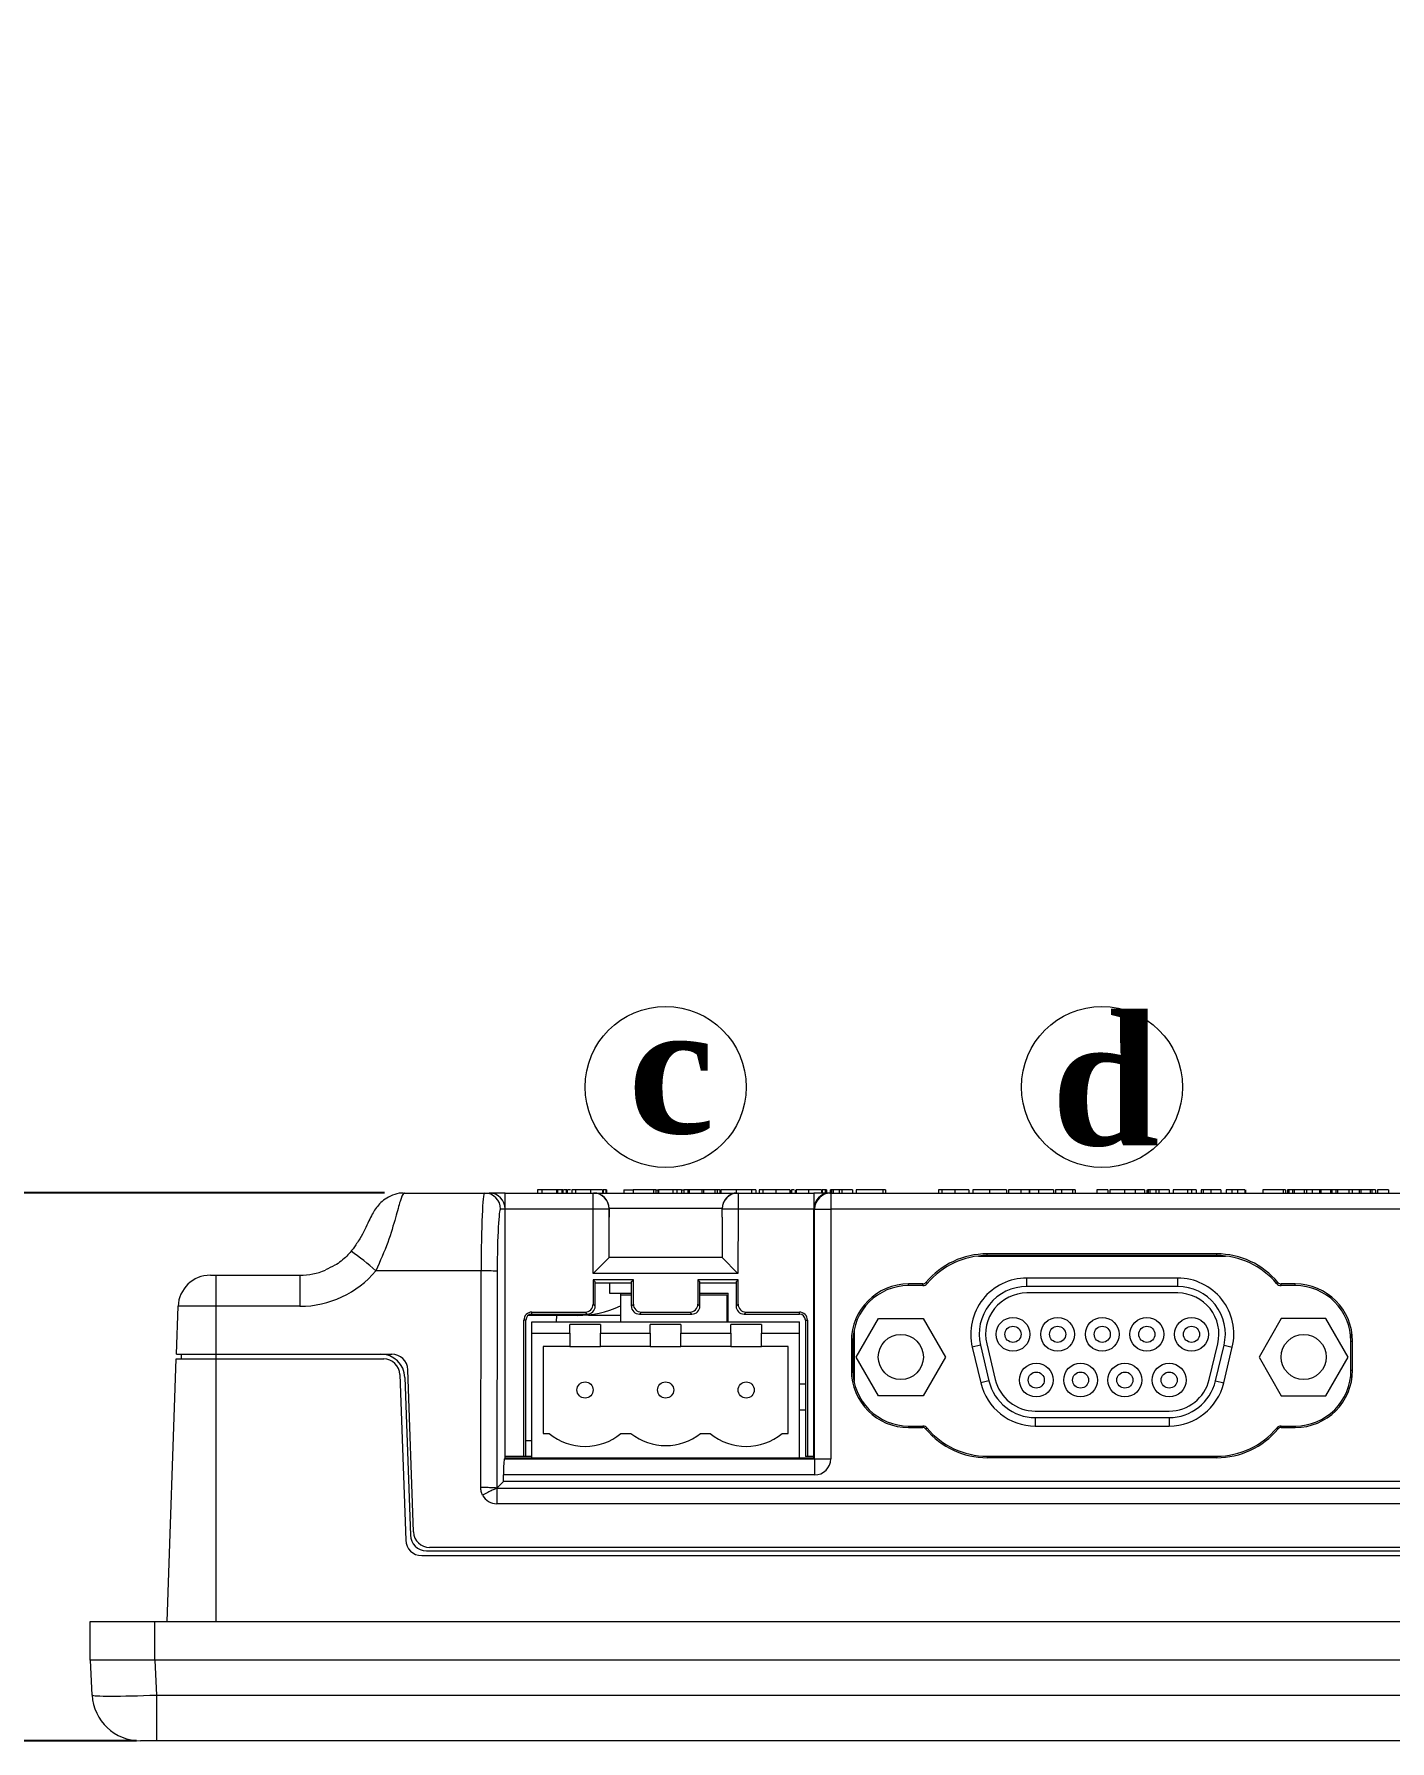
# Model space of a CAD drawing. Header units: millimetres. Extents: x 76 to 1788, y -159 to 878.
# Drawn here: x 1099.1 to 1183.3, y 163.3 to 269.2 of the extents above; entities that cross this region are included whole.
import ezdxf

# ---------------------------------------------------------------- set-up
doc = ezdxf.new("R2010")
doc.units = ezdxf.units.MM
doc.header["$LTSCALE"] = 2
doc.layers.add('DIM', color=7, linetype='Continuous')
doc.styles.get("Standard").update_dxf_attribs({"font": 'TIMES.TTF'})
doc.dimstyles.new('ISO-25', dxfattribs={"dimscale": 2, "dimtxt": 4, "dimasz": 2.5, "dimexe": 1.25, "dimexo": 0.625, "dimtad": 0, "dimdsep": 46, "dimtxsty": 'Standard', "dimcen": 2.5, "dimadec": 0, "dimazin": 0, "dimtfac": 1, "dimtmove": 0, "dimatfit": 3, "dimfxl": 0, "dimarcsym": 0})

# ---------------------------------------------------------------- blocks, each defined once
blk = doc.blocks.new('*D115')
at = {"layer": 'Defpoints', "color": 0}
for p in [(1075.8, 197.31), (1122.13, 197.31), (1106.74, 163.31)]:
    blk.add_point(p, dxfattribs=at)
at = {"layer": 'DIM', "color": 0, "lineweight": -2}
for p, q in [((1075.8, 197.31), (1075.8, 202.31)), ((1120.88, 197.31), (1073.3, 197.31)), ((1075.8, 168.31), (1075.8, 192.31)), ((1105.49, 163.31), (1073.3, 163.31))]:
    blk.add_line(p, q, dxfattribs=at)
at = {"layer": 'DIM', "color": 0}
for points in [[(1076.64, 192.31), (1074.97, 192.31), (1075.8, 197.31)], [(1074.97, 168.31), (1076.64, 168.31), (1075.8, 163.31)]]:
    blk.add_solid(points, dxfattribs=at)
at = {"layer": 'DIM', "color": 0, "lineweight": 0, "insert": (1075.8, 236.11), "char_height": 8, "attachment_point": 5, "rotation": 90}
blk.add_mtext('34mm [1.34"]', dxfattribs=at)

msp = doc.modelspace()

# ---------------------------------------------------------------- linework, layer by layer
at = {"lineweight": 0}
for p, q in [((1122.128, 197.309), (1127.096, 197.309)), ((1127.096, 197.309), (1127.383, 197.309)), ((1128.382, 197.309), (1127.383, 197.309)), ((1128.382, 196.309), (1128.382, 197.309)), ((1128.382, 197.309), (1133.838, 197.309)), ((1130.395, 197.509), (1130.395, 197.309)), ((1130.647, 197.509), (1130.395, 197.509)), ((1131.564, 197.509), (1130.647, 197.509)), ((1130.647, 197.509), (1130.647, 197.309)), ((1131.564, 197.509), (1131.564, 197.309)), ((1131.62, 197.509), (1131.564, 197.509)), ((1131.62, 197.509), (1131.62, 197.309)), ((1131.897, 197.509), (1131.897, 197.309)), ((1131.953, 197.509), (1131.897, 197.509)), ((1131.953, 197.509), (1131.953, 197.309)), ((1132.175, 197.509), (1132.175, 197.309)), ((1132.231, 197.509), (1132.175, 197.509)), ((1132.231, 197.509), (1132.231, 197.309)), ((1132.425, 197.509), (1132.261, 197.509)), ((1132.509, 197.509), (1132.509, 197.309)), ((1132.748, 197.509), (1132.748, 197.309)), ((1133.681, 197.509), (1133.681, 197.309)), ((1133.838, 196.309), (1133.838, 197.309)), ((1133.838, 197.309), (1133.888, 197.309)), ((1133.888, 197.309), (1142.786, 197.309)), ((1134.425, 197.509), (1134.425, 197.309)), ((1134.458, 197.509), (1134.458, 197.309)), ((1134.634, 197.509), (1134.634, 197.309)), ((1134.675, 197.509), (1134.634, 197.509)), ((1134.675, 197.509), (1134.675, 197.309)), ((1135.745, 197.509), (1136.32, 197.509)), ((1135.745, 197.509), (1135.745, 197.309)), ((1136.32, 197.509), (1136.32, 197.309)), ((1137.586, 197.509), (1136.32, 197.509)), ((1137.586, 197.509), (1137.586, 197.309)), ((1137.736, 197.509), (1137.586, 197.509)), ((1137.736, 197.509), (1137.736, 197.309)), ((1137.736, 197.509), (1137.845, 197.509)), ((1137.845, 197.509), (1137.845, 197.309)), ((1137.845, 197.509), (1137.903, 197.509)), ((1137.903, 197.509), (1137.903, 197.309)), ((1138.792, 197.509), (1137.903, 197.509)), ((1138.792, 197.509), (1138.792, 197.309)), ((1139.042, 197.509), (1138.792, 197.509)), ((1139.042, 197.509), (1139.042, 197.309)), ((1139.32, 197.509), (1139.042, 197.509)), ((1139.32, 197.509), (1139.32, 197.309)), ((1139.32, 197.509), (1139.445, 197.509)), ((1139.465, 197.509), (1139.465, 197.309)), ((1139.715, 197.509), (1139.715, 197.309)), ((1139.8, 197.509), (1139.8, 197.309)), ((1140.59, 197.509), (1139.8, 197.509)), ((1140.59, 197.509), (1140.59, 197.309)), ((1140.689, 197.509), (1140.59, 197.509)), ((1140.689, 197.509), (1140.689, 197.309)), ((1141.394, 197.509), (1140.689, 197.509)), ((1141.394, 197.509), (1141.394, 197.309)), ((1141.541, 197.509), (1141.541, 197.309)), ((1141.711, 197.509), (1141.711, 197.309)), ((1141.724, 197.509), (1141.764, 197.509)), ((1141.764, 197.509), (1141.764, 197.309)), ((1142.725, 197.509), (1141.764, 197.509)), ((1142.725, 197.509), (1142.725, 197.309)), ((1142.786, 197.309), (1142.837, 197.309)), ((1142.837, 197.309), (1142.837, 196.309)), ((1142.837, 197.309), (1147.532, 197.309)), ((1143.658, 197.509), (1143.658, 197.309)), ((1143.931, 197.509), (1143.931, 197.309)), ((1144.153, 197.509), (1144.153, 197.309)), ((1144.245, 197.509), (1144.247, 197.509)), ((1144.366, 197.509), (1144.366, 197.309)), ((1145.174, 197.509), (1145.174, 197.309)), ((1146.042, 197.509), (1146.042, 197.309)), ((1146.077, 197.509), (1146.077, 197.309)), ((1146.156, 197.509), (1146.156, 197.309)), ((1146.383, 197.509), (1146.383, 197.309)), ((1146.433, 197.509), (1146.433, 197.309)), ((1147.21, 197.509), (1147.21, 197.309)), ((1147.532, 197.309), (1147.532, 196.309)), ((1148.531, 197.309), (1147.532, 197.309)), ((1148.022, 197.509), (1148.022, 197.309)), ((1148.055, 197.509), (1148.055, 197.309)), ((1148.247, 197.509), (1148.247, 197.309)), ((1148.327, 197.509), (1148.247, 197.509)), ((1148.327, 197.509), (1148.327, 197.309)), ((1148.531, 197.309), (1148.586, 197.309)), ((1148.549, 197.509), (1148.549, 197.309)), ((1148.577, 197.509), (1148.577, 197.309)), ((1148.633, 197.509), (1148.577, 197.509)), ((1148.586, 197.309), (1148.586, 196.309)), ((1148.586, 197.309), (1277.277, 197.309)), ((1148.633, 197.509), (1148.633, 197.309)), ((1148.726, 197.509), (1148.726, 197.309)), ((1149.113, 197.509), (1149.113, 197.309)), ((1149.283, 197.509), (1149.283, 197.309)), ((1149.938, 197.509), (1149.938, 197.309)), ((1150.16, 197.509), (1150.16, 197.309)), ((1151.809, 197.509), (1150.16, 197.509)), ((1151.809, 197.509), (1151.809, 197.309)), ((1151.994, 197.509), (1151.809, 197.509)), ((1151.994, 197.509), (1151.994, 197.309)), ((1155.264, 197.509), (1155.264, 197.309)), ((1155.478, 197.509), (1155.478, 197.309)), ((1156.285, 197.509), (1156.285, 197.309)), ((1157.153, 197.509), (1157.153, 197.309)), ((1157.403, 197.509), (1157.403, 197.309)), ((1158.44, 197.509), (1158.44, 197.309)), ((1159.486, 197.509), (1159.486, 197.309)), ((1159.625, 197.509), (1159.625, 197.309)), ((1160.375, 197.509), (1159.625, 197.509)), ((1160.375, 197.509), (1160.375, 197.309)), ((1160.903, 197.509), (1160.375, 197.509)), ((1160.903, 197.509), (1160.903, 197.309)), ((1160.931, 197.509), (1160.903, 197.509)), ((1160.931, 197.509), (1160.931, 197.309)), ((1161.486, 197.509), (1160.931, 197.509)), ((1161.486, 197.509), (1161.486, 197.309)), ((1162.403, 197.509), (1161.486, 197.509)), ((1162.403, 197.509), (1162.403, 197.309)), ((1162.542, 197.509), (1162.542, 197.309)), ((1162.916, 197.509), (1162.916, 197.309)), ((1163.587, 197.509), (1163.587, 197.309)), ((1163.764, 197.509), (1163.764, 197.309)), ((1165.792, 197.509), (1165.097, 197.509)), ((1165.097, 197.509), (1165.097, 197.309)), ((1165.792, 197.509), (1165.792, 197.309)), ((1165.903, 197.509), (1165.903, 197.309)), ((1166.82, 197.509), (1165.903, 197.509)), ((1167.476, 197.509), (1166.82, 197.509)), ((1166.82, 197.509), (1166.82, 197.309)), ((1167.476, 197.509), (1167.476, 197.309)), ((1168.064, 197.509), (1167.476, 197.509)), ((1168.064, 197.509), (1168.064, 197.309)), ((1168.209, 197.509), (1168.209, 197.309)), ((1168.236, 197.509), (1168.236, 197.309)), ((1168.292, 197.509), (1168.236, 197.509)), ((1168.292, 197.509), (1168.292, 197.309)), ((1168.386, 197.509), (1168.386, 197.309)), ((1168.772, 197.509), (1168.772, 197.309)), ((1168.942, 197.509), (1168.942, 197.309)), ((1169.597, 197.509), (1169.597, 197.309)), ((1169.847, 197.509), (1169.847, 197.309)), ((1170.736, 197.509), (1169.847, 197.509)), ((1170.736, 197.509), (1170.736, 197.309)), ((1170.986, 197.509), (1170.736, 197.509)), ((1170.986, 197.509), (1170.986, 197.309)), ((1171.264, 197.509), (1170.986, 197.509)), ((1171.264, 197.509), (1171.264, 197.309)), ((1171.57, 197.509), (1171.57, 197.309)), ((1171.704, 197.509), (1171.704, 197.309)), ((1172.175, 197.509), (1172.175, 197.309)), ((1172.792, 197.509), (1172.792, 197.309)), ((1173.125, 197.509), (1173.125, 197.309)), ((1173.479, 197.509), (1173.479, 197.309)), ((1173.837, 197.509), (1173.837, 197.309)), ((1174.292, 197.509), (1174.292, 197.309)), ((1174.32, 197.509), (1174.32, 197.309)), ((1175.403, 197.509), (1175.403, 197.309)), ((1176.669, 197.509), (1175.403, 197.509)), ((1176.669, 197.509), (1176.669, 197.309)), ((1176.82, 197.509), (1176.669, 197.509)), ((1176.82, 197.509), (1176.82, 197.309)), ((1177.078, 197.509), (1176.931, 197.509)), ((1176.931, 197.509), (1176.931, 197.309)), ((1177.022, 197.509), (1177.022, 197.309)), ((1177.253, 197.509), (1177.253, 197.309)), ((1177.342, 197.509), (1177.342, 197.309)), ((1177.975, 197.509), (1177.342, 197.509)), ((1177.975, 197.509), (1177.975, 197.309)), ((1178.114, 197.509), (1177.975, 197.509)), ((1178.114, 197.509), (1178.114, 197.309)), ((1178.47, 197.509), (1178.114, 197.509)), ((1178.47, 197.509), (1178.47, 197.309)), ((1178.912, 197.509), (1178.47, 197.509)), ((1178.912, 197.509), (1178.912, 197.309)), ((1179.006, 197.509), (1178.912, 197.509)), ((1179.006, 197.509), (1179.006, 197.309)), ((1179.597, 197.509), (1179.006, 197.509)), ((1179.597, 197.509), (1179.597, 197.309)), ((1179.696, 197.509), (1179.696, 197.309)), ((1179.928, 197.509), (1179.928, 197.309)), ((1180.042, 197.509), (1179.949, 197.509)), ((1180.042, 197.509), (1180.042, 197.309)), ((1180.736, 197.509), (1180.042, 197.509)), ((1180.736, 197.509), (1180.736, 197.309)), ((1180.942, 197.509), (1180.736, 197.509)), ((1180.942, 197.509), (1180.942, 197.309)), ((1181.384, 197.509), (1180.942, 197.509)), ((1181.384, 197.509), (1181.384, 197.309)), ((1181.479, 197.509), (1181.384, 197.509)), ((1181.479, 197.509), (1181.479, 197.309)), ((1182.07, 197.509), (1181.479, 197.509)), ((1182.07, 197.509), (1182.07, 197.309)), ((1182.168, 197.509), (1182.168, 197.309)), ((1182.4, 197.509), (1182.4, 197.309)), ((1182.514, 197.509), (1182.514, 197.309)), ((1183.209, 197.509), (1182.514, 197.509)), ((1183.209, 197.509), (1183.209, 197.309)), ((1128.382, 196.309), (1128.095, 196.309)), ((1128.382, 180.959), (1128.382, 196.309)), ((1133.838, 196.309), (1128.382, 196.309)), ((1134.836, 196.311), (1133.838, 196.309)), ((1133.845, 192.319), (1133.838, 196.309)), ((1134.836, 196.311), (1134.837, 195.811)), ((1134.837, 196.311), (1134.836, 196.311)), ((1141.838, 196.344), (1134.837, 196.344)), ((1134.837, 195.811), (1134.837, 196.311)), ((1141.837, 195.811), (1141.838, 196.311)), ((1141.837, 195.811), (1141.837, 196.311)), ((1141.838, 196.311), (1141.837, 196.311)), ((1142.837, 196.309), (1141.838, 196.311)), ((1142.837, 196.309), (1142.829, 192.319)), ((1147.532, 196.309), (1142.837, 196.309)), ((1147.532, 180.959), (1147.532, 196.309)), ((1147.587, 196.309), (1147.532, 196.309)), ((1147.587, 180.808), (1147.587, 196.309)), ((1147.587, 196.309), (1148.586, 196.309)), ((1148.586, 196.309), (1148.586, 180.808)), ((1277.277, 196.309), (1148.586, 196.309)), ((1133.845, 192.319), (1134.833, 193.309)), ((1141.841, 193.309), (1134.833, 193.309)), ((1142.829, 192.319), (1141.841, 193.309)), ((1157.75, 193.399), (1173.086, 193.399)), ((1172.543, 193.533), (1158.292, 193.533)), ((1158.292, 193.429), (1158.292, 193.533)), ((1172.543, 193.429), (1158.292, 193.429)), ((1162.778, 193.399), (1162.78, 193.429)), ((1163.779, 193.429), (1163.778, 193.399)), ((1172.543, 193.429), (1172.543, 193.533)), ((1110.08, 192.209), (1110.427, 192.209)), ((1110.427, 192.209), (1110.427, 190.279)), ((1110.427, 192.209), (1115.637, 192.209)), ((1115.637, 192.209), (1115.637, 190.279)), ((1126.887, 192.483), (1120.354, 192.483)), ((1126.862, 179.027), (1126.887, 192.483)), ((1127.886, 192.448), (1127.861, 178.993)), ((1136.336, 191.917), (1133.838, 191.917)), ((1133.838, 191.917), (1133.838, 190.417)), ((1133.967, 191.789), (1133.838, 191.917)), ((1142.829, 192.319), (1133.845, 192.319)), ((1133.965, 190.29), (1133.967, 191.789)), ((1133.967, 191.737), (1136.208, 191.737)), ((1134.853, 191.737), (1134.853, 191.099)), ((1136.208, 191.789), (1136.336, 191.917)), ((1136.208, 191.789), (1136.209, 190.29)), ((1136.336, 190.417), (1136.336, 191.917)), ((1142.836, 191.917), (1140.338, 191.917)), ((1140.338, 191.917), (1140.338, 190.417)), ((1140.467, 191.789), (1140.338, 191.917)), ((1140.465, 190.29), (1140.467, 191.789)), ((1140.467, 191.737), (1142.708, 191.737)), ((1142.708, 191.789), (1142.836, 191.917)), ((1142.708, 191.789), (1142.709, 190.29)), ((1142.836, 190.417), (1142.836, 191.917)), ((1154.573, 191.689), (1154.495, 191.755)), ((1160.752, 191.504), (1160.752, 192.029)), ((1170.122, 192.029), (1160.752, 192.029)), ((1170.122, 191.504), (1170.122, 192.029)), ((1176.262, 191.689), (1176.341, 191.755)), ((1134.853, 191.099), (1136.208, 191.099)), ((1135.528, 191.099), (1135.528, 190.999)), ((1135.528, 190.999), (1135.528, 189.319)), ((1135.528, 190.999), (1136.208, 190.999)), ((1140.466, 191.099), (1142.228, 191.099)), ((1140.466, 190.999), (1142.128, 190.999)), ((1142.128, 190.999), (1142.128, 189.319)), ((1142.228, 189.319), (1142.228, 191.099)), ((1154.298, 191.662), (1153.418, 191.662)), ((1153.418, 191.56), (1153.418, 191.662)), ((1154.298, 191.56), (1153.418, 191.56)), ((1154.298, 191.56), (1154.298, 191.662)), ((1170.122, 191.504), (1160.752, 191.504)), ((1170.122, 191.104), (1160.752, 191.104)), ((1177.418, 191.662), (1176.538, 191.662)), ((1176.538, 191.56), (1176.538, 191.662)), ((1177.418, 191.56), (1176.538, 191.56)), ((1177.418, 191.56), (1177.418, 191.662)), ((1107.978, 187.309), (1108.082, 190.279)), ((1110.427, 190.279), (1108.082, 190.279)), ((1110.427, 190.279), (1110.427, 187.309)), ((1115.637, 190.279), (1110.427, 190.279)), ((1132.844, 189.709), (1129.803, 189.709)), ((1130.037, 189.917), (1133.339, 189.917)), ((1130.037, 189.791), (1130.037, 189.917)), ((1130.037, 189.791), (1133.465, 189.791)), ((1131.555, 189.709), (1131.549, 189.319)), ((1133.465, 189.791), (1133.339, 189.917)), ((1133.838, 190.417), (1133.965, 190.29)), ((1136.209, 190.29), (1136.336, 190.417)), ((1136.835, 189.917), (1136.709, 189.791)), ((1136.709, 189.791), (1139.965, 189.791)), ((1136.835, 189.917), (1139.839, 189.917)), ((1139.965, 189.791), (1139.839, 189.917)), ((1140.338, 190.417), (1140.465, 190.29)), ((1142.709, 190.29), (1142.836, 190.417)), ((1143.335, 189.917), (1143.209, 189.791)), ((1143.209, 189.791), (1146.637, 189.791)), ((1143.335, 189.917), (1146.637, 189.917)), ((1146.637, 189.791), (1146.637, 189.917)), ((1129.538, 180.959), (1129.538, 189.419)), ((1129.664, 189.419), (1129.538, 189.419)), ((1129.657, 180.959), (1129.664, 189.419)), ((1130.037, 188.609), (1130.037, 189.319)), ((1130.037, 189.319), (1146.637, 189.319)), ((1130.037, 188.609), (1132.387, 188.609)), ((1130.037, 180.851), (1130.037, 188.609)), ((1132.387, 188.609), (1132.387, 189.155)), ((1134.287, 189.155), (1132.387, 189.155)), ((1132.387, 188.609), (1132.387, 187.784)), ((1134.287, 189.155), (1134.287, 188.609)), ((1134.287, 188.609), (1137.387, 188.609)), ((1134.287, 187.784), (1134.287, 188.609)), ((1139.287, 189.155), (1137.387, 189.155)), ((1137.387, 188.609), (1137.387, 189.155)), ((1137.387, 188.609), (1137.387, 187.784)), ((1139.287, 189.155), (1139.287, 188.609)), ((1139.287, 187.784), (1139.287, 188.609)), ((1139.287, 188.609), (1142.387, 188.609)), ((1144.287, 189.155), (1142.387, 189.155)), ((1142.387, 188.609), (1142.387, 189.155)), ((1142.387, 188.609), (1142.387, 187.784)), ((1144.287, 189.155), (1144.287, 188.609)), ((1144.287, 188.609), (1146.637, 188.609)), ((1144.287, 187.784), (1144.287, 188.609)), ((1146.637, 188.609), (1146.637, 189.319)), ((1146.637, 180.851), (1146.637, 188.609)), ((1147.01, 189.419), (1147.017, 180.959)), ((1147.01, 189.419), (1147.136, 189.419)), ((1147.136, 189.419), (1147.136, 180.959)), ((1150.032, 188.794), (1150.032, 185.609)), ((1150.167, 187.129), (1151.552, 189.528)), ((1151.552, 189.528), (1154.322, 189.528)), ((1154.322, 189.528), (1155.707, 187.129)), ((1176.552, 189.528), (1175.167, 187.129)), ((1179.322, 189.528), (1176.552, 189.528)), ((1180.707, 187.129), (1179.322, 189.528)), ((1180.842, 188.564), (1180.842, 185.835)), ((1130.737, 187.784), (1130.737, 182.384)), ((1132.387, 187.784), (1130.737, 187.784)), ((1132.387, 187.784), (1134.287, 187.784)), ((1137.387, 187.784), (1134.287, 187.784)), ((1137.387, 187.784), (1139.287, 187.784)), ((1142.387, 187.784), (1139.287, 187.784)), ((1142.387, 187.784), (1144.287, 187.784)), ((1145.937, 187.784), (1144.287, 187.784)), ((1145.937, 182.384), (1145.937, 187.784)), ((1149.864, 188.109), (1149.864, 186.309)), ((1149.963, 188.109), (1149.864, 188.109)), ((1149.963, 188.109), (1149.961, 186.309)), ((1157.878, 187.863), (1157.367, 187.741)), ((1157.367, 187.741), (1157.897, 185.521)), ((1157.878, 187.863), (1158.408, 185.643)), ((1158.267, 187.955), (1158.797, 185.735)), ((1172.077, 185.735), (1172.607, 187.955)), ((1172.466, 185.643), (1172.996, 187.863)), ((1172.977, 185.521), (1173.507, 187.741)), ((1172.996, 187.863), (1173.507, 187.741)), ((1180.874, 186.309), (1180.873, 188.109)), ((1180.873, 188.109), (1180.971, 188.109)), ((1180.971, 186.309), (1180.971, 188.109)), ((1107.398, 170.709), (1107.967, 187.009)), ((1107.967, 187.009), (1110.427, 187.009)), ((1107.978, 187.309), (1110.427, 187.309)), ((1108.278, 187.309), (1108.267, 187.009)), ((1110.427, 187.309), (1121.336, 187.309)), ((1110.427, 187.309), (1110.427, 187.009)), ((1110.427, 187.009), (1120.846, 187.009)), ((1110.427, 187.009), (1110.427, 170.709)), ((1151.552, 184.73), (1150.167, 187.129)), ((1155.707, 187.129), (1154.322, 184.73)), ((1175.167, 187.129), (1176.552, 184.73)), ((1179.322, 184.73), (1180.707, 187.129)), ((1180.873, 187.309), (1180.842, 187.309)), ((1121.845, 186.044), (1122.204, 175.774)), ((1122.152, 185.861), (1122.493, 176.074)), ((1122.687, 176.274), (1122.336, 186.344)), ((1147.013, 185.449), (1146.637, 185.449)), ((1149.961, 186.309), (1149.864, 186.309)), ((1158.408, 185.643), (1157.897, 185.521)), ((1172.466, 185.643), (1172.977, 185.521)), ((1180.874, 186.309), (1180.971, 186.309)), ((1154.322, 184.73), (1151.552, 184.73)), ((1176.552, 184.73), (1179.322, 184.73)), ((1146.637, 183.849), (1147.015, 183.849)), ((1161.282, 183.774), (1169.592, 183.774)), ((1161.282, 183.374), (1169.592, 183.374)), ((1161.282, 183.374), (1161.282, 182.849)), ((1169.592, 183.374), (1169.592, 182.849)), ((1130.737, 182.384), (1131.11, 182.384)), ((1135.564, 182.384), (1136.187, 182.384)), ((1140.51, 182.384), (1141.11, 182.384)), ((1145.564, 182.384), (1145.937, 182.384)), ((1153.418, 182.849), (1153.418, 182.755)), ((1153.418, 182.849), (1154.298, 182.849)), ((1153.418, 182.755), (1154.298, 182.755)), ((1154.298, 182.849), (1154.298, 182.755)), ((1154.567, 182.723), (1154.495, 182.663)), ((1161.282, 182.849), (1169.592, 182.849)), ((1176.269, 182.723), (1176.341, 182.663)), ((1176.538, 182.849), (1177.418, 182.849)), ((1176.538, 182.849), (1176.538, 182.755)), ((1176.538, 182.755), (1177.418, 182.755)), ((1177.418, 182.849), (1177.418, 182.755)), ((1129.658, 181.941), (1130.037, 181.941)), ((1128.369, 180.851), (1128.327, 180.808)), ((1128.327, 180.808), (1147.587, 180.808)), ((1128.369, 180.959), (1128.382, 180.959)), ((1128.369, 180.851), (1128.369, 180.959)), ((1147.545, 180.851), (1128.369, 180.851)), ((1129.538, 180.959), (1128.382, 180.959)), ((1129.657, 180.959), (1129.538, 180.959)), ((1130.037, 180.959), (1129.657, 180.959)), ((1147.136, 180.959), (1147.017, 180.959)), ((1147.532, 180.959), (1147.136, 180.959)), ((1147.545, 180.959), (1147.532, 180.959)), ((1147.545, 180.851), (1147.545, 180.959)), ((1147.587, 180.808), (1147.545, 180.851)), ((1147.587, 180.808), (1148.586, 180.808)), ((1147.587, 180.808), (1147.587, 179.81)), ((1158.292, 180.977), (1158.292, 180.885)), ((1158.292, 180.977), (1172.543, 180.977)), ((1158.292, 180.885), (1172.543, 180.885)), ((1172.543, 180.977), (1172.543, 180.885)), ((1128.277, 179.409), (1127.861, 178.993)), ((1128.277, 179.409), (1128.277, 179.81)), ((1147.587, 179.81), (1128.277, 179.81)), ((1184.925, 179.409), (1128.277, 179.409)), ((1127.861, 178.993), (1127.859, 178.991)), ((1127.859, 178.991), (1127.859, 178.027)), ((1127.859, 178.991), (1184.507, 178.991)), ((1184.507, 178.027), (1127.859, 178.027)), ((1123.203, 174.809), (1282.351, 174.809)), ((1123.493, 175.109), (1282.061, 175.109)), ((1281.867, 175.309), (1123.687, 175.309)), ((1102.626, 168.309), (1102.626, 170.709)), ((1102.626, 170.709), (1106.626, 170.709)), ((1106.626, 168.309), (1106.626, 170.709)), ((1106.626, 170.709), (1298.926, 170.709)), ((1106.626, 168.309), (1102.626, 168.309)), ((1102.746, 166.152), (1102.633, 168.309)), ((1298.926, 168.309), (1106.626, 168.309)), ((1106.628, 168.309), (1106.741, 166.152)), ((1106.741, 166.152), (1298.813, 166.152)), ((1106.741, 166.152), (1106.741, 163.309)), ((1106.741, 163.309), (1105.742, 163.309)), ((1298.813, 163.309), (1106.741, 163.309))]:
    msp.add_line(p, q, dxfattribs=at)
for centre, radius in [((1138.337, 203.887), 5), ((1165.418, 203.887), 5), ((1159.897, 188.539), 1.049), ((1159.897, 188.539), 0.5), ((1162.667, 188.539), 1.049), ((1162.667, 188.539), 0.5), ((1165.437, 188.539), 1.049), ((1165.437, 188.539), 0.5), ((1168.207, 188.539), 1.049), ((1168.207, 188.539), 0.5), ((1170.977, 188.539), 1.049), ((1170.977, 188.539), 0.5), ((1152.937, 187.129), 1.4), ((1177.937, 187.129), 1.4), ((1161.342, 185.699), 1.049), ((1164.092, 185.699), 1.049), ((1166.842, 185.699), 1.049), ((1169.592, 185.699), 1.049), ((1133.337, 185.084), 0.5), ((1138.337, 185.084), 0.5), ((1143.337, 185.084), 0.5), ((1161.342, 185.699), 0.5), ((1164.092, 185.699), 0.5), ((1166.842, 185.699), 0.5), ((1169.592, 185.699), 0.5)]:
    msp.add_circle(centre, radius, dxfattribs=at)
for centre, radius, start, end in [((1127.096, 196.309), 0.999, 359.96074, 89.96069), ((1127.383, 196.309), 0.999, 359.96074, 89.96069), ((1133.837, 196.309), 0.999, 0.06534, 89.96083), ((1142.837, 196.309), 0.999, 90.03917, 179.93466), ((1148.532, 196.309), 0.999, 90.03931, 180.03926), ((1148.587, 196.309), 0.999, 90.03931, 180.03926), ((1109.314, 180.036), 16.637, 48.42969, 55.17001), ((1158.292, 188.589), 4.944, 90, 140.1862), ((1158.292, 188.585), 4.844, 90, 140.14594), ((1172.543, 188.589), 4.944, 39.8138, 90), ((1172.543, 188.585), 4.844, 39.85406, 90), ((1110.08, 190.209), 2, 90, 178), ((1127.104, 184.4), 8.086, 84.45603, 91.54092), ((1154.298, 191.919), 0.256, 270, 320.1862), ((1160.752, 188.549), 3.48, 90, 193.42738), ((1170.122, 188.549), 3.48, 346.57262, 90), ((1176.538, 191.919), 0.256, 219.8138, 270), ((1153.418, 188.109), 3.554, 90, 180), ((1153.418, 188.106), 3.455, 90, 179.94759), ((1154.298, 191.919), 0.359, 270, 320.14594), ((1160.752, 188.549), 2.955, 90, 193.42738), ((1160.752, 188.549), 2.555, 90, 193.42738), ((1170.122, 188.549), 2.955, 346.57262, 90), ((1170.122, 188.549), 2.555, 346.57262, 90), ((1176.538, 191.919), 0.359, 219.85406, 270), ((1177.418, 188.109), 3.554, 0, 90), ((1177.418, 188.106), 3.455, 0.05241, 90), ((1130.037, 189.419), 0.499, 90, 180), ((1130.037, 189.418), 0.373, 90, 179.94759), ((1132.842, 196.065), 6.356, 270.01364, 295.00067), ((1146.637, 189.419), 0.499, 0, 90), ((1146.637, 189.418), 0.373, 0.05241, 90), ((1120.653, 185.809), 1.5, 2, 90), ((1120.846, 186.009), 1, 2, 90), ((1121.336, 186.309), 1, 2, 90), ((1153.418, 186.309), 3.554, 180, 270), ((1153.418, 186.306), 3.457, 179.94759, 270), ((1161.282, 186.329), 3.48, 193.42738, 270), ((1161.282, 186.329), 2.955, 193.42738, 270), ((1161.282, 186.329), 2.555, 193.42738, 270), ((1169.592, 186.329), 2.555, 270, 346.57262), ((1169.592, 186.329), 2.955, 270, 346.57262), ((1169.592, 186.329), 3.48, 270, 346.57262), ((1177.418, 186.309), 3.554, 270, 0), ((1177.418, 186.306), 3.457, 270, 0.05241), ((1133.337, 185.084), 3.5, 230.48235, 309.51765), ((1138.349, 185.137), 3.5, 231.8621, 308.1379), ((1143.337, 185.084), 3.5, 230.48235, 309.51765), ((1154.298, 182.499), 0.35, 39.77354, 90), ((1154.298, 182.499), 0.256, 39.8138, 90), ((1158.292, 185.828), 4.944, 219.8138, 270), ((1158.292, 185.824), 4.847, 219.77354, 270), ((1172.543, 185.824), 4.847, 270, 320.22646), ((1172.543, 185.828), 4.944, 270, 320.1862), ((1176.538, 182.499), 0.35, 90, 140.22646), ((1176.538, 182.499), 0.256, 90, 140.1862), ((1147.587, 180.808), 0.999, 270, 0), ((1127.859, 179.023), 0.996, 208.05505, 270.00716), ((1123.493, 176.109), 1, 182, 270), ((1123.687, 176.309), 1, 182, 270), ((1123.203, 175.809), 1, 182, 270), ((1105.742, 166.309), 3, 183, 270)]:
    msp.add_arc(centre, radius, start, end, dxfattribs=at)
for centre, major_axis, ratio, start_param, end_param in [((1127.096, 192.309), (0, 5), 0.0419262, 0, 1.5358897), ((1133.888, 196.309), (0, 1), 0.9489948, 4.7472956, 6.2831853), ((1142.786, 196.309), (0, 1), 0.9489948, 0, 1.5358897), ((1128.095, 192.309), (0, 4), 0.0524078, 0, 1.5358897), ((1133.836, 196.309), (0.896, 0.448), 0.9977186, 5.8207186, 5.8537987), ((1142.838, 196.309), (0.896, -0.448), 0.9977186, 3.5709793, 3.6040594), ((1133.836, 197.309), (-0.052, 28.636), 0.0349207, 4.5721837, 4.6599971), ((1142.838, 197.309), (0.052, 28.636), 0.0349207, 1.6231882, 1.7110016), ((1115.67, 196.209), (4.05, 0.651), 0.974569, 4.5488826, 4.9465725), ((1115.67, 196.279), (5.947, 1.255), 0.9865998, 4.5017495, 5.3877043), ((1133.338, 190.418), (-0.355, 0.355), 0.9972647, 2.357564, 3.9256213), ((1133.465, 190.291), (0.426, -0.263), 0.9979617, 5.2669373, 6.8349945), ((1136.71, 190.291), (0.426, 0.263), 0.9979617, 2.5897834, 4.1578407), ((1136.836, 190.418), (0.355, 0.355), 0.9972647, 2.357564, 3.9256213), ((1139.838, 190.418), (-0.355, 0.355), 0.9972647, 2.357564, 3.9256213), ((1139.965, 190.291), (0.426, -0.263), 0.9979617, 5.2669373, 6.8349945), ((1143.21, 190.291), (0.426, 0.263), 0.9979617, 2.5897834, 4.1578407), ((1143.336, 190.418), (-0.355, -0.355), 0.9972647, 5.4991567, 7.0672139), ((1128.329, 179.81), (0, 1), 0.0524078, 0.0523599, 1.5707963), ((1106.743, 166.309), (3.997, 0.157), 0.0391916, 3.1421069, 4.7101642)]:
    msp.add_ellipse(centre, major_axis=major_axis, ratio=ratio, start_param=start_param, end_param=end_param, dxfattribs=at)
for points, knots in [([(1122.111, 197.288), (1122.059, 197.294), (1121.811, 197.323), (1121.391, 197.191), (1120.923, 196.952), (1120.57, 196.64), (1120.313, 196.315), (1120.104, 195.964), (1119.906, 195.554), (1119.675, 195.06), (1119.429, 194.565), (1119.228, 194.27), (1119.159, 194.17)], [0, 0, 0, 0, 0.0287964, 0.1387859, 0.2373987, 0.3281926, 0.4152427, 0.512863, 0.6438446, 0.8010997, 0.9325492, 1, 1, 1, 1]), ([(1122.128, 197.309), (1122.109, 197.301), (1122.033, 197.273), (1121.872, 196.867), (1121.582, 195.814), (1121.139, 194.255), (1120.618, 193.079), (1120.354, 192.483)], [0, 0, 0, 0, 0.0771163, 0.2921718, 0.5125167, 0.7532181, 1, 1, 1, 1]), ([(1131.897, 197.509), (1131.896, 197.509), (1131.894, 197.509), (1131.827, 197.509), (1131.72, 197.509), (1131.653, 197.509), (1131.62, 197.509)], [0, 0, 0, 0, 0.2814516, 0.5587274, 0.7785816, 1, 1, 1, 1]), ([(1132.175, 197.509), (1132.16, 197.509), (1132.131, 197.509), (1132.062, 197.509), (1132.001, 197.509), (1132, 197.509)], [0, 0, 0, 0, 0.49810301, 0.98866298, 1, 1, 1, 1]), ([(1132.748, 197.509), (1132.671, 197.509), (1132.534, 197.509), (1132.516, 197.509), (1132.509, 197.509)], [0, 0, 0, 0, 0.55940678, 1, 1, 1, 1]), ([(1133.681, 197.509), (1133.483, 197.509), (1133.129, 197.509), (1132.864, 197.509), (1132.748, 197.509)], [0, 0, 0, 0, 0.5605079, 1, 1, 1, 1]), ([(1134.425, 197.509), (1134.292, 197.509), (1134.053, 197.509), (1133.795, 197.509), (1133.681, 197.509)], [0, 0, 0, 0, 0.5596618, 1, 1, 1, 1]), ([(1134.634, 197.509), (1134.596, 197.509), (1134.542, 197.509), (1134.484, 197.509), (1134.467, 197.509), (1134.458, 197.509)], [0, 0, 0, 0, 0.5588804, 0.7795274, 1, 1, 1, 1]), ([(1139.715, 197.509), (1139.674, 197.509), (1139.601, 197.509), (1139.507, 197.509), (1139.465, 197.509)], [0, 0, 0, 0, 0.5573615, 1, 1, 1, 1]), ([(1139.8, 197.509), (1139.787, 197.509), (1139.762, 197.509), (1139.729, 197.509), (1139.715, 197.509)], [0, 0, 0, 0, 0.5603809, 1, 1, 1, 1]), ([(1141.541, 197.509), (1141.507, 197.509), (1141.446, 197.509), (1141.41, 197.509), (1141.394, 197.509)], [0, 0, 0, 0, 0.5593465, 1, 1, 1, 1]), ([(1141.711, 197.509), (1141.676, 197.509), (1141.614, 197.509), (1141.563, 197.509), (1141.541, 197.509)], [0, 0, 0, 0, 0.5605131, 1, 1, 1, 1]), ([(1143.658, 197.509), (1143.585, 197.509), (1143.44, 197.509), (1143.116, 197.509), (1142.873, 197.509), (1142.725, 197.509)], [0, 0, 0, 0, 0.2796657, 0.5598017, 1, 1, 1, 1]), ([(1143.931, 197.509), (1143.918, 197.509), (1143.894, 197.509), (1143.73, 197.509), (1143.658, 197.509)], [0, 0, 0, 0, 0.5594758, 1, 1, 1, 1]), ([(1144.366, 197.509), (1144.297, 197.509), (1144.173, 197.509), (1144.159, 197.509), (1144.153, 197.509)], [0, 0, 0, 0, 0.5591811, 1, 1, 1, 1]), ([(1145.174, 197.509), (1144.998, 197.509), (1144.684, 197.509), (1144.463, 197.509), (1144.366, 197.509)], [0, 0, 0, 0, 0.5597549, 1, 1, 1, 1]), ([(1146.042, 197.509), (1145.986, 197.509), (1145.875, 197.509), (1145.585, 197.509), (1145.33, 197.509), (1145.174, 197.509)], [0, 0, 0, 0, 0.2809832, 0.5612595, 1, 1, 1, 1]), ([(1146.318, 197.509), (1146.317, 197.509), (1146.304, 197.509), (1146.248, 197.509), (1146.193, 197.509), (1146.156, 197.509)], [0, 0, 0, 0, 0.03885484, 0.35961345, 1, 1, 1, 1]), ([(1147.21, 197.509), (1147.03, 197.509), (1146.779, 197.509), (1146.527, 197.509), (1146.464, 197.509), (1146.433, 197.509)], [0, 0, 0, 0, 0.55835048, 0.77922036, 1, 1, 1, 1]), ([(1148.022, 197.509), (1148.021, 197.509), (1148.02, 197.509), (1147.819, 197.509), (1147.512, 197.509), (1147.311, 197.509), (1147.21, 197.509)], [0, 0, 0, 0, 0.2817469, 0.5584834, 0.7786417, 1, 1, 1, 1]), ([(1148.247, 197.509), (1148.204, 197.509), (1148.127, 197.509), (1148.077, 197.509), (1148.055, 197.509)], [0, 0, 0, 0, 0.5592043, 1, 1, 1, 1]), ([(1148.726, 197.509), (1148.716, 197.509), (1148.696, 197.509), (1148.668, 197.509), (1148.643, 197.509), (1148.637, 197.509), (1148.633, 197.509)], [0, 0, 0, 0, 0.18695409, 0.37339901, 0.55962972, 1, 1, 1, 1]), ([(1149.113, 197.509), (1149.069, 197.509), (1148.996, 197.509), (1148.897, 197.509), (1148.813, 197.509), (1148.755, 197.509), (1148.726, 197.509)], [0, 0, 0, 0, 0.34003651, 0.56014222, 0.78023651, 1, 1, 1, 1]), ([(1149.283, 197.509), (1149.251, 197.509), (1149.194, 197.509), (1149.138, 197.509), (1149.113, 197.509)], [0, 0, 0, 0, 0.5599368, 1, 1, 1, 1]), ([(1149.938, 197.509), (1149.924, 197.509), (1149.895, 197.509), (1149.703, 197.509), (1149.493, 197.509), (1149.353, 197.509), (1149.283, 197.509)], [0, 0, 0, 0, 0.2784494, 0.5582935, 0.7789523, 1, 1, 1, 1]), ([(1155.478, 197.509), (1155.408, 197.509), (1155.284, 197.509), (1155.27, 197.509), (1155.264, 197.509)], [0, 0, 0, 0, 0.55918107, 1, 1, 1, 1]), ([(1156.285, 197.509), (1156.109, 197.509), (1155.795, 197.509), (1155.575, 197.509), (1155.478, 197.509)], [0, 0, 0, 0, 0.5597549, 1, 1, 1, 1]), ([(1157.153, 197.509), (1157.097, 197.509), (1156.986, 197.509), (1156.696, 197.509), (1156.441, 197.509), (1156.285, 197.509)], [0, 0, 0, 0, 0.2809832, 0.5612595, 1, 1, 1, 1]), ([(1158.44, 197.509), (1158.286, 197.509), (1157.979, 197.509), (1157.63, 197.509), (1157.43, 197.509), (1157.412, 197.509), (1157.403, 197.509)], [0, 0, 0, 0, 0.2797911, 0.5593115, 0.7794394, 1, 1, 1, 1]), ([(1159.486, 197.509), (1159.47, 197.509), (1159.437, 197.509), (1159.149, 197.509), (1158.804, 197.509), (1158.561, 197.509), (1158.44, 197.509)], [0, 0, 0, 0, 0.2796637, 0.5591973, 0.7795031, 1, 1, 1, 1]), ([(1162.916, 197.509), (1162.843, 197.509), (1162.733, 197.509), (1162.613, 197.509), (1162.555, 197.509), (1162.546, 197.509), (1162.542, 197.509)], [0, 0, 0, 0, 0.5014528, 0.7507919, 0.8761445, 1, 1, 1, 1]), ([(1163.587, 197.509), (1163.475, 197.509), (1163.274, 197.509), (1163.026, 197.509), (1162.916, 197.509)], [0, 0, 0, 0, 0.55772131, 1, 1, 1, 1]), ([(1163.764, 197.509), (1163.754, 197.509), (1163.737, 197.509), (1163.633, 197.509), (1163.587, 197.509)], [0, 0, 0, 0, 0.5591868, 1, 1, 1, 1]), ([(1168.386, 197.509), (1168.375, 197.509), (1168.355, 197.509), (1168.327, 197.509), (1168.302, 197.509), (1168.296, 197.509), (1168.292, 197.509)], [0, 0, 0, 0, 0.1869541, 0.373399, 0.5596297, 1, 1, 1, 1]), ([(1168.772, 197.509), (1168.728, 197.509), (1168.655, 197.509), (1168.556, 197.509), (1168.472, 197.509), (1168.415, 197.509), (1168.386, 197.509)], [0, 0, 0, 0, 0.3400365, 0.5601422, 0.7802365, 1, 1, 1, 1]), ([(1168.942, 197.509), (1168.911, 197.509), (1168.853, 197.509), (1168.797, 197.509), (1168.772, 197.509)], [0, 0, 0, 0, 0.5599368, 1, 1, 1, 1]), ([(1169.597, 197.509), (1169.583, 197.509), (1169.554, 197.509), (1169.363, 197.509), (1169.152, 197.509), (1169.013, 197.509), (1168.942, 197.509)], [0, 0, 0, 0, 0.2784494, 0.5582935, 0.7789523, 1, 1, 1, 1]), ([(1171.704, 197.509), (1171.662, 197.509), (1171.588, 197.509), (1171.575, 197.509), (1171.57, 197.509)], [0, 0, 0, 0, 0.5599332, 1, 1, 1, 1]), ([(1172.175, 197.509), (1172.076, 197.509), (1171.9, 197.509), (1171.764, 197.509), (1171.704, 197.509)], [0, 0, 0, 0, 0.5602639, 1, 1, 1, 1]), ([(1172.792, 197.509), (1172.778, 197.509), (1172.751, 197.509), (1172.57, 197.509), (1172.371, 197.509), (1172.24, 197.509), (1172.175, 197.509)], [0, 0, 0, 0, 0.2784097, 0.5581741, 0.7788649, 1, 1, 1, 1]), ([(1173.479, 197.509), (1173.404, 197.509), (1173.291, 197.509), (1173.18, 197.509), (1173.133, 197.509), (1173.128, 197.509), (1173.125, 197.509)], [0, 0, 0, 0, 0.4999155, 0.7494357, 0.8751667, 1, 1, 1, 1]), ([(1173.837, 197.509), (1173.772, 197.509), (1173.657, 197.509), (1173.533, 197.509), (1173.479, 197.509)], [0, 0, 0, 0, 0.5598113, 1, 1, 1, 1]), ([(1174.292, 197.509), (1174.284, 197.509), (1174.267, 197.509), (1174.117, 197.509), (1173.943, 197.509), (1173.837, 197.509)], [0, 0, 0, 0, 0.2802298, 0.56101064, 1, 1, 1, 1]), ([(1177.253, 197.509), (1177.238, 197.509), (1177.21, 197.509), (1177.127, 197.509), (1177.062, 197.509), (1177.022, 197.509)], [0, 0, 0, 0, 0.2798427, 0.5595749, 1, 1, 1, 1]), ([(1177.342, 197.509), (1177.326, 197.509), (1177.299, 197.509), (1177.267, 197.509), (1177.253, 197.509)], [0, 0, 0, 0, 0.560118, 1, 1, 1, 1]), ([(1179.696, 197.509), (1179.675, 197.509), (1179.638, 197.509), (1179.61, 197.509), (1179.597, 197.509)], [0, 0, 0, 0, 0.5597766, 1, 1, 1, 1]), ([(1179.928, 197.509), (1179.902, 197.509), (1179.849, 197.509), (1179.759, 197.509), (1179.719, 197.509), (1179.696, 197.509)], [0, 0, 0, 0, 0.2808465, 0.560555, 1, 1, 1, 1]), ([(1182.168, 197.509), (1182.147, 197.509), (1182.111, 197.509), (1182.082, 197.509), (1182.07, 197.509)], [0, 0, 0, 0, 0.5597766, 1, 1, 1, 1]), ([(1182.4, 197.509), (1182.374, 197.509), (1182.321, 197.509), (1182.231, 197.509), (1182.192, 197.509), (1182.168, 197.509)], [0, 0, 0, 0, 0.28084647, 0.56055498, 1, 1, 1, 1]), ([(1119.159, 194.17), (1119.103, 194.079), (1118.999, 193.91), (1118.858, 193.754), (1118.793, 193.682)], [0, 0, 0, 0, 0.540011, 1, 1, 1, 1]), ([(1118.817, 193.693), (1118.728, 193.593), (1118.432, 193.26), (1117.91, 192.837), (1117.424, 192.633), (1117.227, 192.55)], [0, 0, 0, 0, 0.2027666, 0.6767872, 1, 1, 1, 1]), ([(1135.528, 189.709), (1135.114, 189.709), (1134.305, 189.709), (1133.798, 189.709), (1133.551, 189.709)], [0, 0, 0, 0, 0.5128936, 1, 1, 1, 1]), ([(1126.98, 178.555), (1126.946, 178.63), (1126.877, 178.78), (1126.867, 178.945), (1126.862, 179.027)], [0, 0, 0, 0, 0.499679, 1, 1, 1, 1]), ([(1127.858, 178.994), (1127.837, 178.998), (1127.792, 179.006), (1127.566, 179.017), (1127.242, 179.025), (1126.989, 179.027), (1126.862, 179.027)], [0, 0, 0, 0, 0.2325522, 0.4883681, 0.7441841, 1, 1, 1, 1])]:
    msp.add_open_spline(points, degree=3, knots=knots, dxfattribs=at)
msp.add_open_spline([(1127.859, 178.991), (1127.838, 178.984), (1127.795, 178.97), (1127.588, 178.87), (1127.307, 178.728), (1127.089, 178.612), (1126.98, 178.555)], degree=3, dxfattribs=at)

# ---------------------------------------------------------------- texts
at = {"lineweight": 0, "char_height": 8, "width": 23.02509, "attachment_point": 1}
for s, insert in [('{\\fTimes New Roman|b1|i0|c0|p18;d}', (1162.277, 208.276)), ('{\\fTimes New Roman|b1|i0|c238|p18;c}', (1136.01, 209.016))]:
    msp.add_mtext(s, dxfattribs=dict(at, insert=insert))

# ---------------------------------------------------------------- dimensions: what is measured, and where the dimension line sits
at = {"layer": 'DIM', "lineweight": 0}
dim = msp.add_linear_dim(base=(1075.805, 197.309), p1=(1106.741, 163.309), p2=(1122.128, 197.309), angle=90, dimstyle='ISO-25', override={"dimpost": 'mm'}, dxfattribs=at)
dim.commit()
dim.dimension.update_dxf_attribs({"geometry": '*D115', "text_midpoint": (1075.805, 236.111)})

doc.saveas('drawing.dxf')
